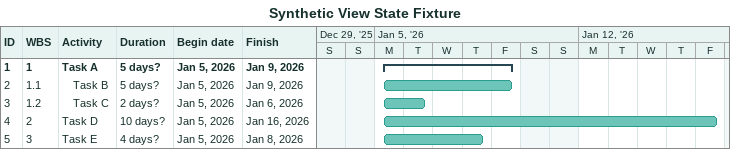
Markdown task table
Synthetic View State Fixture

| ID | WBS | Task | Duration | Start | Finish |
|---|---|---|---|---|---|
| 1 | 1 | **Task A** | 5d? | 2026-01-05 | 2026-01-09 |
| 2 | 1.1 | Task B | 5d? | 2026-01-05 | 2026-01-09 |
| 3 | 1.2 | Task C | 2d? | 2026-01-05 | 2026-01-06 |
| 4 | 2 | Task D | 10d? | 2026-01-05 | 2026-01-16 |
| 5 | 3 | Task E | 4d? | 2026-01-05 | 2026-01-08 |
